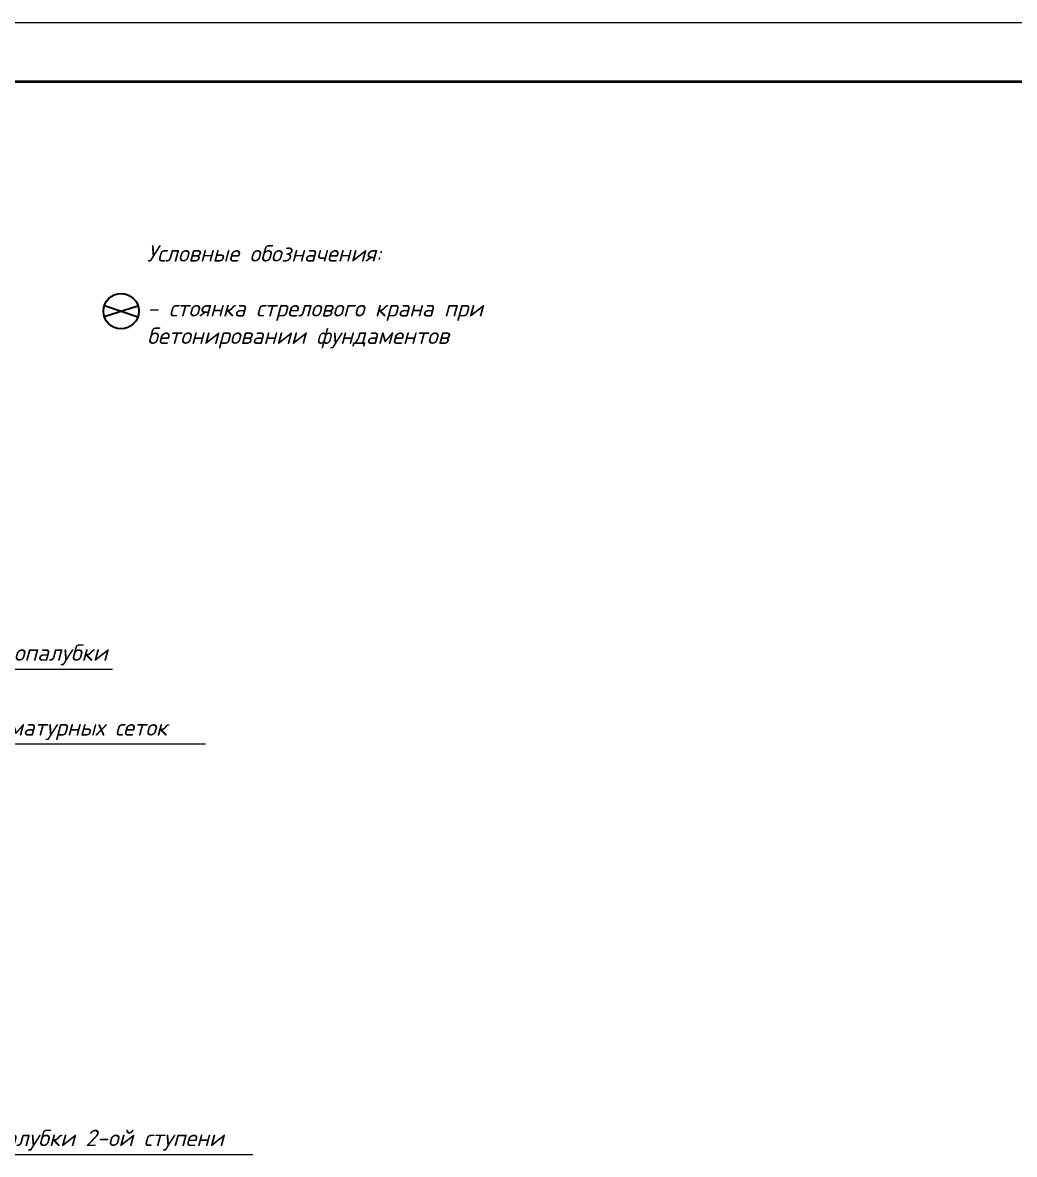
# Model space of a CAD drawing. Header units: millimetres. Extents: x 1422334 to 1587362, y 445536 to 446570.
# Drawn here: x 1586066.4 to 1586150.8, y 446473.5 to 446569.7 of the extents above; entities that cross this region are included whole.
import ezdxf

# ---------------------------------------------------------------- set-up
doc = ezdxf.new("R2010")
doc.units = ezdxf.units.MM
doc.header["$LTSCALE"] = 50
for name, color, linetype, lineweight in [('Risunochki', 7, 'Continuous', 13), ('камаз', 7, 'Continuous', 13), ('Слой 0.13', 7, 'Continuous', 9)]:
    doc.layers.add(name, color=color, linetype=linetype, lineweight=lineweight)
doc.styles.get("Standard").update_dxf_attribs({"font": 'isocpeui.ttf'})

msp = doc.modelspace()

# ---------------------------------------------------------------- linework, layer by layer
at = {"layer": 'Risunochki', "lineweight": 30, "ltscale": 10000}
for p, q in [((1586073.366158, 446544.731503, 8264.642599), (1586076.224431, 446545.642697, 8264.642599)), ((1586073.379213, 446545.681786, 8264.642599), (1586076.211376, 446544.692414, 8264.642599))]:
    msp.add_line(p, q, dxfattribs=at)
msp.add_circle((1586074.795294, 446545.1871, 8264.642599), 1.5, dxfattribs=at)
at = {"layer": 'камаз', "ltscale": 10000}
for p, q in [((1586039.87009, 446514.764176, 8264.642599), (1586074.055787, 446514.764176, 8264.642599)), ((1586053.756849, 446508.403659, 8264.642599), (1586081.96893, 446508.403659, 8264.642599)), ((1586053.416849, 446473.50835, 8264.642599), (1586086.002568, 446473.50835, 8264.642599))]:
    msp.add_line(p, q, dxfattribs=at)
at = {"layer": 'Слой 0.13', "ltscale": 10000}
msp.add_line((1585544.836202, 446569.713928), (1586385.836202, 446569.713928), dxfattribs=at)
at = {"layer": 'Слой 0.13', "lineweight": 40, "ltscale": 10000}
msp.add_line((1585564.836202, 446564.713928), (1586380.836202, 446564.713928), dxfattribs=at)

# ---------------------------------------------------------------- texts
at = {"layer": 'камаз', "ltscale": 10000, "char_height": 1.4, "attachment_point": 1}
for s, width, insert in [('Условные обозначения:^J^J- стоянка стрелового крана при бетонировании фундаментов', 36.35239758, (1586077.003286, 446550.800052, 8264.642599)), ('Складирование арматуры и опалубки', 36.35239758, (1586040.037364, 446516.862926, 8264.642599)), ('Установка арматурных сеток', 32.41844459, (1586053.924123, 446510.502409, 8264.642599)), ('Установка опалубки 2-ой ступени', 32.41844459, (1586053.584123, 446475.6071, 8264.642599))]:
    msp.add_mtext_dynamic_manual_height_columns(s, width=width, gutter_width=25, heights=[0], dxfattribs=dict(at, insert=insert))

doc.saveas('drawing.dxf')
